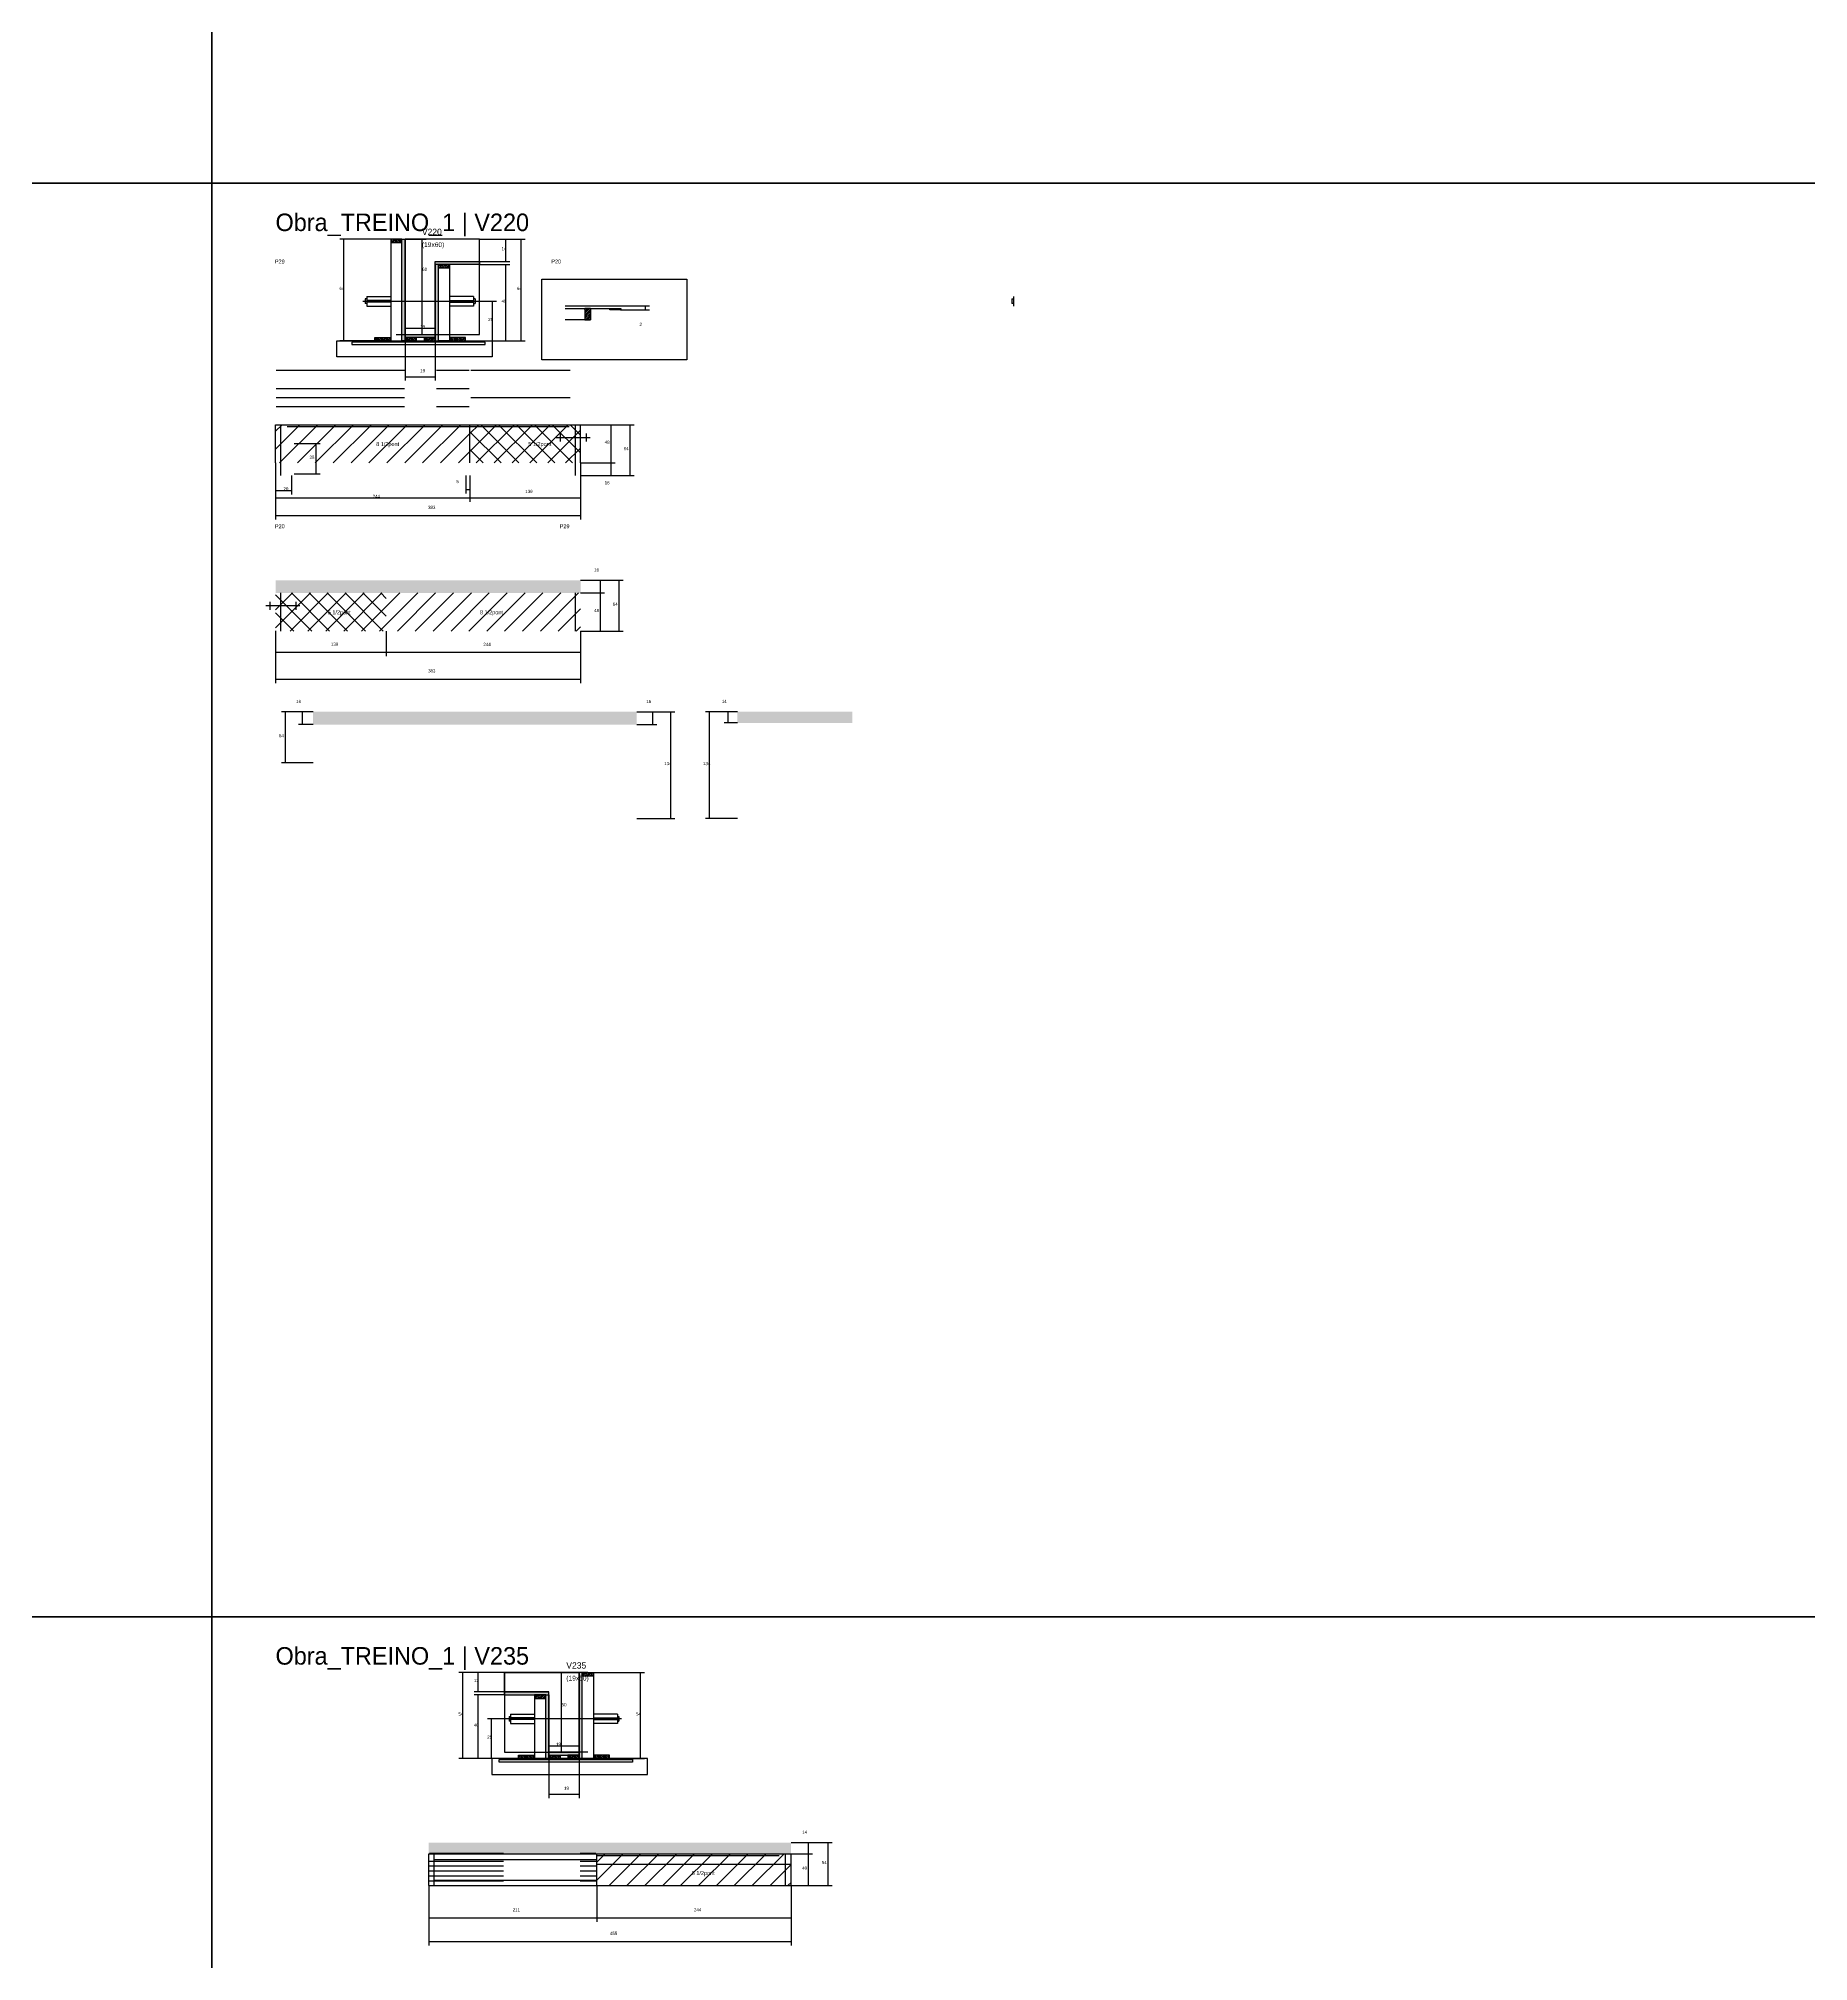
# Model space of a CAD drawing. Header units: metres. Extents: x -41 to 34840, y -36000 to 1848.
# Drawn here: x 8482 to 10705, y -13033 to -10618 of the extents above; entities that cross this region are included whole.
import ezdxf

# ---------------------------------------------------------------- set-up
doc = ezdxf.new("R2010")
doc.units = ezdxf.units.M
for name, color, linetype in [('barrote', 126, 'Continuous'), ('CELL_BORDER', 8, 'Continuous'), ('CONCRETO', 251, 'Continuous'), ('COTA', 4, 'Continuous'), ('Cota Seção (2x)', 4, 'Continuous'), ('cotas', 4, 'Continuous'), ('Hachura', 253, 'Continuous'), ('LABEL_ID', 3, 'Continuous'), ('Madeira', 126, 'Continuous'), ('NOMENCLATURA', 7, 'Continuous'), ('Painéis', 200, 'Continuous'), ('REAPROVEITAMENTO', 251, 'Continuous'), ('SARR_2.2x7', 40, 'Continuous'), ('SCO-___-LAJ', 4, 'Continuous'), ('TENSOR', 2, 'Continuous'), ('Texto Seção', 7, 'Continuous')]:
    doc.layers.add(name, color=color, linetype=linetype)

msp = doc.modelspace()

# ---------------------------------------------------------------- hatches: boundary and pattern name
at = {"layer": 'COTA'}
h = msp.add_hatch(dxfattribs=at)
h.set_pattern_fill('AR-CONC', scale=0.03)
h.paths.add_polyline_path([(9163, -11314.4), (9163, -11298.4), (9163, -11298.4), (8780, -11298.4), (8780, -11298.4), (8780, -11314.4), (8780, -11314.4), (9163, -11314.4)])
h = msp.add_hatch(dxfattribs=at)
h.set_pattern_fill('AR-CONC', scale=0.03)
h.paths.add_polyline_path([(9233.6, -11479.6), (9233.6, -11463.6), (9233.6, -11463.6), (8827.1, -11463.6), (8827.1, -11463.6), (8827.1, -11479.6), (8827.1, -11479.6), (9233.6, -11479.6)])
h = msp.add_hatch(dxfattribs=at)
h.set_pattern_fill('AR-CONC', scale=0.03)
h.paths.add_polyline_path([(9504, -11477.6), (9504, -11463.6), (9504, -11463.6), (9360, -11463.6), (9360, -11463.6), (9360, -11477.6), (9360, -11477.6), (9504, -11477.6)])
h = msp.add_hatch(dxfattribs=at)
h.set_pattern_fill('AR-CONC', scale=0.03)
h.paths.add_polyline_path([(9427.3, -12897.5), (9427.3, -12883.5), (9427.3, -12883.5), (8972.3, -12883.5), (8972.3, -12883.5), (8972.3, -12897.5), (8972.3, -12897.5), (9427.3, -12897.5)])
at = {"layer": 'Hachura'}
h = msp.add_hatch(dxfattribs=at)
h.set_pattern_fill('ANSI31', scale=0.5)
h.paths.add_polyline_path([(8938.6, -10874.4), (8938.6, -10870), (8938.6, -10870), (8924.6, -10870), (8924.6, -10870), (8924.6, -10874.4), (8924.6, -10874.4), (8938.6, -10874.4)])
h = msp.add_hatch(color=8, dxfattribs=at)
h.dxf.hatch_style = 1
h.paths.add_polyline_path([(8938.6, -10870), (8942.6, -10870), (8942.6, -10870), (8942.6, -10998), (8942.6, -10998), (8938.6, -10998), (8938.6, -10998), (8938.6, -10870)])
h = msp.add_hatch(color=8, dxfattribs=at)
h.dxf.hatch_style = 1
h.paths.add_polyline_path([(8984.6, -10898), (8980.6, -10898), (8980.6, -10898), (8980.6, -10998), (8980.6, -10998), (8984.6, -10998), (8984.6, -10998), (8984.6, -10898)])
h = msp.add_hatch(color=8, dxfattribs=at)
h.dxf.hatch_style = 1
h.paths.add_polyline_path([(8980.6, -10902), (8980.6, -10898), (8980.6, -10898), (9036.2, -10898), (9036.2, -10898), (9036.2, -10902), (9036.2, -10902), (8980.6, -10902)])
h = msp.add_hatch(dxfattribs=at)
h.set_pattern_fill('ANSI31', scale=0.5)
h.paths.add_polyline_path([(8984.6, -10906.4), (8984.6, -10902), (8984.6, -10902), (8998.6, -10902), (8998.6, -10902), (8998.6, -10906.4), (8998.6, -10906.4), (8984.6, -10906.4)])
h = msp.add_hatch(dxfattribs=at)
h.set_pattern_fill('ANSI31', scale=0.5)
h.paths.add_polyline_path([(9175.3, -10957.3), (9168.3, -10957.3), (9168.3, -10971.3), (9175.3, -10971.3)])
h = msp.add_hatch(dxfattribs=at)
h.set_pattern_fill('ANSI31', scale=0.5)
h.paths.add_polyline_path([(9199.7, -10957.3), (9199.7, -10958.7), (9199.7, -10958.7), (9213.6, -10958.7), (9213.6, -10958.7), (9213.6, -10957.3), (9213.6, -10957.3), (9199.7, -10957.3)])
h = msp.add_hatch(dxfattribs=at)
h.set_pattern_fill('ANSI31', scale=0.5)
h.paths.add_polyline_path([(8904.6, -10998), (8904.6, -10993.6), (8904.6, -10993.6), (8924.6, -10993.6), (8924.6, -10993.6), (8924.6, -10998), (8924.6, -10998), (8904.6, -10998)])
h = msp.add_hatch(color=8, dxfattribs=at)
h.dxf.hatch_style = 1
h.paths.add_polyline_path([(8942.6, -10993.6), (8942.6, -10990), (8942.6, -10990), (8980.6, -10990), (8980.6, -10990), (8980.6, -10993.6), (8980.6, -10993.6), (8942.6, -10993.6)])
h = msp.add_hatch(dxfattribs=at)
h.set_pattern_fill('ANSI31', scale=0.5)
h.paths.add_polyline_path([(8942.6, -10998), (8942.6, -10993.6), (8942.6, -10993.6), (8956.6, -10993.6), (8956.6, -10993.6), (8956.6, -10998), (8956.6, -10998), (8942.6, -10998)])
h = msp.add_hatch(dxfattribs=at)
h.set_pattern_fill('ANSI31', scale=0.5)
h.paths.add_polyline_path([(8980.6, -10998), (8980.6, -10993.6), (8980.6, -10993.6), (8966.6, -10993.6), (8966.6, -10993.6), (8966.6, -10998), (8966.6, -10998), (8980.6, -10998)])
h = msp.add_hatch(dxfattribs=at)
h.set_pattern_fill('ANSI31', scale=0.5)
h.paths.add_polyline_path([(9018.6, -10998), (9018.6, -10993.6), (9018.6, -10993.6), (8998.6, -10993.6), (8998.6, -10993.6), (8998.6, -10998), (8998.6, -10998), (9018.6, -10998)])
h = msp.add_hatch(color=8, dxfattribs=at)
h.dxf.hatch_style = 1
h.paths.add_polyline_path([(9165.2, -12670), (9161.2, -12670), (9161.2, -12670), (9161.2, -12778), (9161.2, -12778), (9165.2, -12778), (9165.2, -12778), (9165.2, -12670)])
h = msp.add_hatch(dxfattribs=at)
h.set_pattern_fill('ANSI31', scale=0.5)
h.paths.add_polyline_path([(9165.2, -12674.4), (9165.2, -12670), (9165.2, -12670), (9179.2, -12670), (9179.2, -12670), (9179.2, -12674.4), (9179.2, -12674.4), (9165.2, -12674.4)])
h = msp.add_hatch(color=8, dxfattribs=at)
h.dxf.hatch_style = 1
h.paths.add_polyline_path([(9123.2, -12698), (9123.2, -12694), (9123.2, -12694), (9067.6, -12694), (9067.6, -12694), (9067.6, -12698), (9067.6, -12698), (9123.2, -12698)])
h = msp.add_hatch(dxfattribs=at)
h.set_pattern_fill('ANSI31', scale=0.5)
h.paths.add_polyline_path([(9119.2, -12702.4), (9119.2, -12698), (9119.2, -12698), (9105.2, -12698), (9105.2, -12698), (9105.2, -12702.4), (9105.2, -12702.4), (9119.2, -12702.4)])
h = msp.add_hatch(color=8, dxfattribs=at)
h.dxf.hatch_style = 1
h.paths.add_polyline_path([(9119.2, -12698), (9123.2, -12698), (9123.2, -12698), (9123.2, -12778), (9123.2, -12778), (9119.2, -12778), (9119.2, -12778), (9119.2, -12698)])
h = msp.add_hatch(dxfattribs=at)
h.set_pattern_fill('ANSI31', scale=0.5)
h.paths.add_polyline_path([(9085.2, -12778), (9085.2, -12773.6), (9085.2, -12773.6), (9105.2, -12773.6), (9105.2, -12773.6), (9105.2, -12778), (9105.2, -12778), (9085.2, -12778)])
h = msp.add_hatch(color=8, dxfattribs=at)
h.dxf.hatch_style = 1
h.paths.add_polyline_path([(9161.2, -12773.6), (9161.2, -12770), (9161.2, -12770), (9123.2, -12770), (9123.2, -12770), (9123.2, -12773.6), (9123.2, -12773.6), (9161.2, -12773.6)])
h = msp.add_hatch(dxfattribs=at)
h.set_pattern_fill('ANSI31', scale=0.5)
h.paths.add_polyline_path([(9123.2, -12778), (9123.2, -12773.6), (9123.2, -12773.6), (9137.2, -12773.6), (9137.2, -12773.6), (9137.2, -12778), (9137.2, -12778), (9123.2, -12778)])
h = msp.add_hatch(dxfattribs=at)
h.set_pattern_fill('ANSI31', scale=0.5)
h.paths.add_polyline_path([(9161.2, -12778), (9161.2, -12773.6), (9161.2, -12773.6), (9147.2, -12773.6), (9147.2, -12773.6), (9147.2, -12778), (9147.2, -12778), (9161.2, -12778)])
h = msp.add_hatch(dxfattribs=at)
h.set_pattern_fill('ANSI31', scale=0.5)
h.paths.add_polyline_path([(9199.2, -12778), (9199.2, -12773.6), (9199.2, -12773.6), (9179.2, -12773.6), (9179.2, -12773.6), (9179.2, -12778), (9179.2, -12778), (9199.2, -12778)])
at = {"layer": 'REAPROVEITAMENTO'}
h = msp.add_hatch(dxfattribs=at)
h.set_pattern_fill('ANSI31', scale=5)
h.paths.add_polyline_path([(9024, -11103.1), (8780, -11103.1), (8780, -11103.1), (8780, -11151.1), (8780, -11151.1), (9024, -11151.1), (9024, -11151.1), (9024, -11103.1)])
h = msp.add_hatch(dxfattribs=at)
h.set_pattern_fill('ANSI37', scale=5)
h.paths.add_polyline_path([(9163, -11103.1), (9024, -11103.1), (9024, -11103.1), (9024, -11151.1), (9024, -11151.1), (9163, -11151.1), (9163, -11151.1), (9163, -11103.1)])
h = msp.add_hatch(dxfattribs=at)
h.set_pattern_fill('ANSI37', scale=5)
h.paths.add_polyline_path([(8780, -11362.4), (8919, -11362.4), (8919, -11362.4), (8919, -11314.4), (8919, -11314.4), (8780, -11314.4), (8780, -11314.4), (8780, -11362.4)])
h = msp.add_hatch(dxfattribs=at)
h.set_pattern_fill('ANSI31', scale=5)
h.paths.add_polyline_path([(8919, -11362.4), (9163, -11362.4), (9163, -11362.4), (9163, -11314.4), (9163, -11314.4), (8919, -11314.4), (8919, -11314.4), (8919, -11362.4)])
h = msp.add_hatch(dxfattribs=at)
h.set_pattern_fill('ANSI31', scale=5)
h.paths.add_polyline_path([(9183.3, -12937.5), (9427.3, -12937.5), (9427.3, -12937.5), (9427.3, -12897.5), (9427.3, -12897.5), (9183.3, -12897.5), (9183.3, -12897.5), (9183.3, -12937.5)])

# ---------------------------------------------------------------- linework, layer by layer
for p, q in [((8892.6, -10945.1), (8892.6, -10951.1)), ((8894.6, -10945.1), (8892.6, -10945.1)), ((8894.6, -10951.1), (8892.6, -10951.1)), ((8894.6, -10942.1), (8894.6, -10954.1)), ((8894.6, -10942.1), (8924.6, -10942.1)), ((8924.6, -10947.1), (8894.6, -10947.1)), ((8924.6, -10949.1), (8894.6, -10949.1)), ((8894.6, -10954.1), (8924.6, -10954.1)), ((9028.6, -10942.1), (8998.6, -10942.1)), ((8998.6, -10947.1), (9028.6, -10947.1)), ((8998.6, -10949.1), (9028.6, -10949.1)), ((9028.6, -10954.1), (8998.6, -10954.1)), ((9028.6, -10942.1), (9028.6, -10954.1)), ((9030.6, -10945.1), (9028.6, -10945.1)), ((9028.6, -10951.1), (9030.6, -10951.1)), ((9030.6, -10945.1), (9030.6, -10951.1)), ((9704.5, -10945.1), (9704.5, -10951.1)), ((9704.5, -10945.1), (9706.5, -10945.1)), ((9706.5, -10951.1), (9704.5, -10951.1)), ((9706.5, -10942.1), (9706.5, -10954.1)), ((9073.2, -12725), (9073.2, -12731)), ((9073.2, -12725), (9075.2, -12725)), ((9075.2, -12722), (9075.2, -12734)), ((9075.2, -12722), (9105.2, -12722)), ((9209.2, -12722), (9179.2, -12722)), ((9209.2, -12722), (9209.2, -12734)), ((9209.2, -12725), (9211.2, -12725)), ((9211.2, -12725), (9211.2, -12731)), ((9075.2, -12731), (9073.2, -12731)), ((9105.2, -12727), (9075.2, -12727)), ((9105.2, -12729), (9075.2, -12729)), ((9075.2, -12734), (9105.2, -12734)), ((9179.2, -12727), (9209.2, -12727)), ((9179.2, -12729), (9209.2, -12729)), ((9209.2, -12734), (9179.2, -12734)), ((9209.2, -12731), (9211.2, -12731))]:
    msp.add_line(p, q)
at = {"layer": 'barrote'}
for points in [[(9052.1, -11018), (8856.9, -11018), (8856.9, -10998), (9052.1, -10998)], [(9051.7, -12798), (9246.9, -12798), (9246.9, -12778), (9051.7, -12778)]]:
    msp.add_lwpolyline(points, close=True, dxfattribs=at)
at = {"layer": 'CELL_BORDER'}
for points in [[(5800, -10800), (8700, -10800), (8700, -9000), (5800, -9000)], [(8700, -10800), (11600, -10800), (11600, -9000), (8700, -9000)], [(5800, -12600), (8700, -12600), (8700, -10800), (5800, -10800)], [(8700, -12600), (11600, -12600), (11600, -10800), (8700, -10800)], [(5800, -14400), (8700, -14400), (8700, -12600), (5800, -12600)], [(8700, -14400), (11600, -14400), (11600, -12600), (8700, -12600)]]:
    msp.add_lwpolyline(points, close=True, dxfattribs=at)
at = {"layer": 'CONCRETO'}
for points in [[(9036.2, -10898), (9036.2, -10870), (8942.6, -10870), (8942.6, -10898), (8942.6, -10898), (8942.6, -10990), (8980.6, -10990), (8980.6, -10898)], [(8942.6, -10990), (9036.2, -10990), (9036.2, -10870), (8942.6, -10870)], [(9067.6, -12694), (9067.6, -12670), (9161.2, -12670), (9161.2, -12698), (9161.2, -12698), (9161.2, -12770), (9123.2, -12770), (9123.2, -12694)], [(9067.6, -12770), (9161.2, -12770), (9161.2, -12670), (9067.6, -12670)]]:
    msp.add_lwpolyline(points, close=True, dxfattribs=at)
at = {"layer": 'COTA'}
for p, q in [((8924.6, -10870), (8860.8, -10870)), ((8865.8, -10998), (8865.8, -10870)), ((9036.2, -10870), (9093.6, -10870)), ((9036.2, -10870), (9074.3, -10870)), ((9069.3, -10898), (9069.3, -10870)), ((9088.6, -10998), (9088.6, -10870)), ((9036.2, -10898), (9074.3, -10898)), ((9036.2, -10902), (9074.3, -10902)), ((9069.3, -10998), (9069.3, -10902)), ((9033.9, -10948.1), (9057.5, -10948.1)), ((9052.5, -10998), (9052.5, -10948.1)), ((9213.1, -10953.7), (9249.5, -10953.7)), ((9213.1, -10958.7), (9249.5, -10958.7)), ((9244.5, -10958.7), (9244.5, -10953.7)), ((8909, -10998), (8860.8, -10998)), ((8942.6, -10998), (8942.6, -11047.8)), ((8980.6, -10998), (8980.6, -11047.8)), ((9014.2, -10998), (9093.6, -10998)), ((9014.2, -10998), (9074.3, -10998)), ((9033.9, -10998), (9057.5, -10998)), ((8942.6, -11042.8), (8980.6, -11042.8)), ((8780, -11151.1), (8780, -11200.1)), ((8780, -11151.1), (8780, -11222.1)), ((9163, -11151.1), (9163, -11200.1)), ((9163, -11151.1), (9163, -11222.1)), ((9024, -11167.1), (9024, -11200.1)), ((9024, -11167.1), (9024, -11200.1)), ((8780, -11195.1), (9024, -11195.1)), ((9024, -11195.1), (9163, -11195.1)), ((8780, -11217.1), (9163, -11217.1)), ((8780, -11362.4), (8780, -11393.9)), ((8780, -11362.4), (8780, -11427.5)), ((8919, -11362.4), (8919, -11393.9)), ((8919, -11362.4), (8919, -11393.9)), ((9163, -11362.4), (9163, -11393.9)), ((9163, -11362.4), (9163, -11427.5)), ((8780, -11388.9), (8919, -11388.9)), ((8919, -11388.9), (9163, -11388.9)), ((8780, -11422.5), (9163, -11422.5)), ((8827.1, -11463.6), (8787.4, -11463.6)), ((8792.4, -11527.6), (8792.4, -11463.6)), ((8827.1, -11463.6), (8809, -11463.6)), ((8814, -11479.6), (8814, -11463.6)), ((8827.1, -11479.6), (8809, -11479.6)), ((8827.1, -11527.6), (8787.4, -11527.6)), ((9067.6, -12670), (9010.2, -12670)), ((9015.2, -12778), (9015.2, -12670)), ((9067.6, -12670), (9029.5, -12670)), ((9034.5, -12694), (9034.5, -12670)), ((9179.2, -12670), (9243.1, -12670)), ((9238.1, -12778), (9238.1, -12670)), ((9067.6, -12694), (9029.5, -12694)), ((9067.6, -12698), (9029.5, -12698)), ((9034.5, -12778), (9034.5, -12698)), ((9069.9, -12728), (9046.3, -12728)), ((9051.3, -12778), (9051.3, -12728)), ((9089.6, -12778), (9010.2, -12778)), ((9089.6, -12778), (9029.5, -12778)), ((9069.9, -12778), (9046.3, -12778)), ((9123.2, -12778), (9123.2, -12827.7)), ((9161.2, -12778), (9161.2, -12827.7)), ((9194.8, -12778), (9243.1, -12778)), ((9123.2, -12822.7), (9161.2, -12822.7)), ((9427.3, -12883.5), (9454.3, -12883.5)), ((9427.3, -12883.5), (9479, -12883.5)), ((9449.3, -12897.5), (9449.3, -12883.5)), ((9474, -12937.5), (9474, -12883.5)), ((9427.3, -12897.5), (9454.3, -12897.5)), ((9427.3, -12897.5), (9454.3, -12897.5)), ((9449.3, -12937.5), (9449.3, -12897.5)), ((8972.3, -12937.5), (8972.3, -12983)), ((8972.3, -12937.5), (8972.3, -13012.6)), ((9183.3, -12937.5), (9183.3, -12983)), ((9183.3, -12937.5), (9183.3, -12983)), ((9427.3, -12937.5), (9427.3, -12983)), ((9427.3, -12937.5), (9427.3, -13012.6)), ((9427.3, -12937.5), (9454.3, -12937.5)), ((9427.3, -12937.5), (9479, -12937.5)), ((8972.3, -12978), (9183.3, -12978)), ((9183.3, -12978), (9427.3, -12978)), ((8972.3, -13007.6), (9427.3, -13007.6))]:
    msp.add_line(p, q, dxfattribs=at)
at = {"layer": 'Cota Seção (2x)'}
for p, q in [((8931.6, -10870), (8969.2, -10870)), ((8964.2, -10990), (8964.2, -10870)), ((8942.6, -10998), (8942.6, -10977)), ((8942.6, -10982), (8980.6, -10982)), ((8980.6, -10998), (8980.6, -10977)), ((8931.6, -10990), (8969.2, -10990)), ((9163, -11103.1), (9206.4, -11103.1)), ((9163, -11103.1), (9230.3, -11103.1)), ((9201.4, -11151.1), (9201.4, -11103.1)), ((9225.3, -11167.1), (9225.3, -11103.1)), ((8803.5, -11126.9), (8835.9, -11126.9)), ((8830.9, -11164.9), (8830.9, -11126.9)), ((9163, -11151.1), (9206.4, -11151.1)), ((9163, -11151.1), (9206.4, -11151.1)), ((9201.4, -11167.1), (9201.4, -11151.1)), ((8780, -11167.1), (8780, -11190.6)), ((8800, -11167.1), (8800, -11190.6)), ((8803.5, -11164.9), (8835.9, -11164.9)), ((9019, -11167.1), (9019, -11189.6)), ((9024, -11167.1), (9024, -11189.6)), ((9163, -11167.1), (9206.4, -11167.1)), ((9163, -11167.1), (9230.3, -11167.1)), ((8780, -11185.6), (8800, -11185.6)), ((9019, -11184.6), (9024, -11184.6)), ((9163, -11298.4), (9193.1, -11298.4)), ((9163, -11298.4), (9216.5, -11298.4)), ((9188.1, -11314.4), (9188.1, -11298.4)), ((9211.5, -11362.4), (9211.5, -11298.4)), ((9163, -11314.4), (9193.1, -11314.4)), ((9163, -11314.4), (9193.1, -11314.4)), ((9188.1, -11362.4), (9188.1, -11314.4)), ((9163, -11362.4), (9193.1, -11362.4)), ((9163, -11362.4), (9216.5, -11362.4)), ((9233.6, -11463.6), (9258.6, -11463.6)), ((9233.6, -11463.6), (9281.2, -11463.6)), ((9253.6, -11479.6), (9253.6, -11463.6)), ((9276.2, -11597.6), (9276.2, -11463.6)), ((9360, -11463.6), (9319.9, -11463.6)), ((9324.9, -11597.6), (9324.9, -11463.6)), ((9360, -11463.6), (9343.4, -11463.6)), ((9348.4, -11477.6), (9348.4, -11463.6)), ((9233.6, -11479.6), (9258.6, -11479.6)), ((9360, -11477.6), (9343.4, -11477.6)), ((9233.6, -11597.6), (9281.2, -11597.6)), ((9360, -11597.6), (9319.9, -11597.6)), ((9172.2, -12670), (9134.2, -12670)), ((9139.2, -12770), (9139.2, -12670)), ((9123.2, -12778), (9123.2, -12757)), ((9123.2, -12762), (9161.2, -12762)), ((9172.2, -12770), (9134.2, -12770)), ((9161.2, -12778), (9161.2, -12757))]:
    msp.add_line(p, q, dxfattribs=at)
at = {"layer": 'Cotas'}
msp.add_lwpolyline([(9114.3, -10920.3), (9296.3, -10920.3), (9296.3, -11021.7), (9114.3, -11021.7)], close=True, dxfattribs=at)
at = {"layer": 'Madeira'}
for points in [[(8938.6, -10874.4), (8938.6, -10870), (8924.6, -10870), (8924.6, -10874.4)], [(8938.6, -10870), (8924.6, -10870), (8924.6, -10998), (8938.6, -10998)], [(8984.6, -10906.4), (8984.6, -10902), (8998.6, -10902), (8998.6, -10906.4)], [(8984.6, -10902), (8998.6, -10902), (8998.6, -10998), (8984.6, -10998)], [(9175.3, -10971.3), (9175.3, -10957.3), (9168.3, -10957.3), (9168.3, -10971.3)], [(9199.7, -10957.3), (9213.6, -10957.3), (9213.6, -10958.7), (9199.7, -10958.7)], [(9052.1, -11018), (8856.9, -11018), (8856.9, -10998), (9052.1, -10998)], [(8904.6, -10998), (8904.6, -10993.6), (8924.6, -10993.6), (8924.6, -10998)], [(8942.6, -10998), (8942.6, -10993.6), (8956.6, -10993.6), (8956.6, -10998)], [(8980.6, -10998), (8980.6, -10993.6), (8966.6, -10993.6), (8966.6, -10998)], [(9018.6, -10998), (9018.6, -10993.6), (8998.6, -10993.6), (8998.6, -10998)], [(9165.2, -12674.4), (9165.2, -12670), (9179.2, -12670), (9179.2, -12674.4)], [(9165.2, -12670), (9179.2, -12670), (9179.2, -12778), (9165.2, -12778)], [(9119.2, -12702.4), (9119.2, -12698), (9105.2, -12698), (9105.2, -12702.4)], [(9119.2, -12698), (9105.2, -12698), (9105.2, -12778), (9119.2, -12778)], [(9085.2, -12778), (9085.2, -12773.6), (9105.2, -12773.6), (9105.2, -12778)], [(9123.2, -12778), (9123.2, -12773.6), (9137.2, -12773.6), (9137.2, -12778)], [(9161.2, -12778), (9161.2, -12773.6), (9147.2, -12773.6), (9147.2, -12778)], [(9199.2, -12778), (9199.2, -12773.6), (9179.2, -12773.6), (9179.2, -12778)], [(9051.7, -12798), (9246.9, -12798), (9246.9, -12778), (9051.7, -12778)]]:
    msp.add_lwpolyline(points, close=True, dxfattribs=at)
msp.add_lwpolyline([(9175.3, -10957.3), (9175.3, -10971.3), (9143.8, -10971.3)], dxfattribs=at)
at = {"layer": 'NOMENCLATURA'}
for p, q in [((9132.3, -11119.1), (9175.1, -11119.1)), ((9137.3, -11114.1), (9137.3, -11124.1)), ((9170.1, -11114.1), (9170.1, -11124.1)), ((8810.7, -11330.4), (8768, -11330.4)), ((8773, -11325.4), (8773, -11335.4)), ((8805.7, -11325.4), (8805.7, -11335.4))]:
    msp.add_line(p, q, dxfattribs=at)
at = {"layer": 'Painéis'}
for p, q in [((8942.6, -10998), (8942.6, -10870)), ((8980.6, -10898), (9036.2, -10898)), ((8980.6, -10902), (8980.6, -10898)), ((8980.6, -10998), (8980.6, -10902)), ((9036.2, -10902), (9036.2, -10898)), ((9143.8, -10953.7), (9213.6, -10953.7)), ((9143.8, -10957.3), (9213.6, -10957.3)), ((8942.6, -10990), (8980.6, -10990)), ((8942.6, -10993.6), (8942.6, -10990)), ((8980.6, -10993.6), (8980.6, -10990)), ((8780, -11103.1), (9163, -11103.1)), ((8780, -11151.1), (8780, -11103.1)), ((9024, -11151.1), (9024, -11103.1)), ((9163, -11151.1), (9163, -11103.1)), ((9161.2, -12778), (9161.2, -12670)), ((9067.6, -12694), (9123.2, -12694)), ((9067.6, -12698), (9067.6, -12694)), ((9123.2, -12698), (9123.2, -12694)), ((9123.2, -12778), (9123.2, -12698)), ((9123.2, -12770), (9161.2, -12770)), ((9123.2, -12773.6), (9123.2, -12770)), ((9161.2, -12773.6), (9161.2, -12770)), ((8972.3, -12897.5), (9427.3, -12897.5)), ((8972.3, -12937.5), (8972.3, -12897.5)), ((9183.3, -12937.5), (9183.3, -12897.5)), ((9427.3, -12937.5), (9427.3, -12897.5)), ((8972.3, -12937.5), (9427.3, -12937.5))]:
    msp.add_line(p, q, dxfattribs=at)
for points in [[(8938.6, -10870), (8942.6, -10870), (8942.6, -10998), (8938.6, -10998)], [(8980.6, -10902), (8980.6, -10898), (9036.2, -10898), (9036.2, -10902)], [(8984.6, -10902), (8980.6, -10902), (8980.6, -10998), (8984.6, -10998)], [(8942.6, -10993.6), (8942.6, -10990), (8980.6, -10990), (8980.6, -10993.6)], [(9165.2, -12670), (9161.2, -12670), (9161.2, -12778), (9165.2, -12778)], [(9123.2, -12698), (9123.2, -12694), (9067.6, -12694), (9067.6, -12698)], [(9119.2, -12698), (9123.2, -12698), (9123.2, -12778), (9119.2, -12778)], [(9161.2, -12773.6), (9161.2, -12770), (9123.2, -12770), (9123.2, -12773.6)]]:
    msp.add_lwpolyline(points, close=True, dxfattribs=at)
at = {"layer": 'SARR_2.2x7'}
for p, q in [((8781, -11034.7), (8942.1, -11034.7)), ((8982.1, -11034.7), (9023.1, -11034.7)), ((9025.1, -11034.7), (9150.1, -11034.7)), ((8781, -11057.5), (8942.1, -11057.5)), ((8982.1, -11057.5), (9023.1, -11057.5)), ((8781, -11068.9), (8942.1, -11068.9)), ((8781, -11080.3), (8942.1, -11080.3)), ((8982.1, -11080.3), (9023.1, -11080.3)), ((9025.1, -11068.9), (9150.1, -11068.9)), ((8786.6, -11151.1), (8786.6, -11103.1)), ((8794.6, -11105.3), (9024, -11105.3)), ((9024, -11105.3), (9148.5, -11105.3)), ((9156.5, -11151.1), (9156.5, -11103.1)), ((8786.6, -11167.1), (8786.6, -11151.1)), ((9156.5, -11167.1), (9156.5, -11151.1)), ((8786.6, -11362.4), (8786.6, -11314.4)), ((9156.5, -11362.4), (9156.5, -11314.4)), ((8973.3, -12896.9), (9066.3, -12896.9)), ((8973.3, -12906.7), (9066.3, -12906.7)), ((8973.3, -12912.8), (9066.3, -12912.8)), ((8979.3, -12937.5), (8979.3, -12897.5)), ((8979.3, -12904.5), (9183.3, -12904.5)), ((9162.3, -12896.9), (9182.3, -12896.9)), ((9162.3, -12906.7), (9182.3, -12906.7)), ((9162.3, -12912.8), (9182.3, -12912.8)), ((9183.3, -12899.7), (9412.3, -12899.7)), ((9184.3, -12910.4), (9426.3, -12910.4)), ((9420.3, -12937.5), (9420.3, -12897.5)), ((8973.3, -12919), (9066.3, -12919)), ((8973.3, -12925.2), (9066.3, -12925.2)), ((8973.3, -12931.3), (9066.3, -12931.3)), ((8979.3, -12930.5), (9183.3, -12930.5)), ((9162.3, -12919), (9182.3, -12919)), ((9162.3, -12925.2), (9182.3, -12925.2)), ((9162.3, -12931.3), (9182.3, -12931.3))]:
    msp.add_line(p, q, dxfattribs=at)
at = {"layer": 'SCO-___-LAJ'}
for points in [[(9043.1, -10999.4), (8875.8, -10999.4), (8875.8, -11002.6), (9043.1, -11002.6)], [(9060.7, -12779.3), (9228, -12779.3), (9228, -12782.5), (9060.7, -12782.5)]]:
    msp.add_lwpolyline(points, close=True, dxfattribs=at)
at = {"layer": 'TENSOR'}
for p, q in [((8889.6, -10948.1), (9033.9, -10948.1)), ((9214.2, -12728), (9069.9, -12728))]:
    msp.add_line(p, q, dxfattribs=at)

# ---------------------------------------------------------------- texts
at = {"layer": 'COTA'}
for s, p in [('14', (9063.8, -10884)), ('64', (8860.3, -10934)), ('64', (9083.1, -10934)), ('48', (9063.8, -10950)), ('25', (9047, -10973)), ('2', (9237, -10979.1)), ('19', (8961.6, -11037.3)), ('244', (8902, -11195.1)), ('139', (9093.5, -11188.9)), ('383', (8971.5, -11208.9)), ('139', (8849.5, -11380.7)), ('244', (9041, -11380.9)), ('383', (8971.5, -11414.2)), ('16', (8805.9, -11452.6)), ('64', (8784.3, -11495.6)), ('12', (9029, -12682)), ('54', (9009.7, -12724)), ('54', (9232.6, -12724)), ('40', (9029, -12738)), ('25', (9045.8, -12753)), ('19', (9142.2, -12817.2)), ('14', (9441.3, -12872.4)), ('40', (9441.2, -12917.5)), ('54', (9465.9, -12910.5)), ('211', (9077.8, -12970)), ('244', (9305.3, -12969.9)), ('455', (9199.8, -12999.5))]:
    msp.add_text(s, height=4, dxfattribs=at).set_placement(p)
at = {"layer": 'Cota Seção (2x)'}
for s, p in [('60', (8964.2, -10910)), ('19', (8961.6, -10982)), ('48', (9193.3, -11127.1)), ('64', (9217.2, -11135.1)), ('38', (8822.7, -11145.9)), ('5', (9007, -11176.5)), ('16', (9193.3, -11178.1)), ('20', (8790, -11185.6)), ('16', (9180, -11287.4)), ('48', (9180, -11338.4)), ('64', (9203.4, -11330.4)), ('16', (9245.5, -11452.6)), ('14', (9340.3, -11452.5)), ('134', (9268, -11530.6)), ('134', (9316.7, -11530.6)), ('50', (9139.2, -12712.3)), ('19', (9132.2, -12762))]:
    msp.add_text(s, height=4, dxfattribs=at).set_placement(p)
at = {"layer": 'LABEL_ID'}
for s, p in [('Obra_TREINO_1 | V220', (8780, -10860)), ('Obra_TREINO_1 | V235', (8780, -12660))]:
    msp.add_text(s, height=22, dxfattribs=at).set_placement(p)
at = {"layer": 'NOMENCLATURA'}
for s, p in [('P29', (8779.2, -10900.7)), ('P20', (9126.2, -10900.7)), ('8 1/2pont', (8906.4, -11129.9)), ('5 1/2pont', (9097.4, -11129.9)), ('P20', (8779.2, -11233.1)), ('P29', (9136.8, -11233.1)), ('5 1/2pont', (8845.6, -11341.2)), ('8 1/2pont', (9036.7, -11341.2)), ('8 1/2pont', (9302.6, -12924.2))]:
    msp.add_text(s, height=5, dxfattribs=at).set_placement(p)
at = {"layer": 'Texto Seção'}
for s, height, p in [('V220', 8, (8963.8, -10865)), ('(19x60)', 6, (8963.8, -10880)), ('V235', 8, (9145.1, -12665)), ('(19x50)', 6, (9145.1, -12680))]:
    msp.add_text(s, height=height, dxfattribs=at).set_placement(p)

doc.saveas('drawing.dxf')
